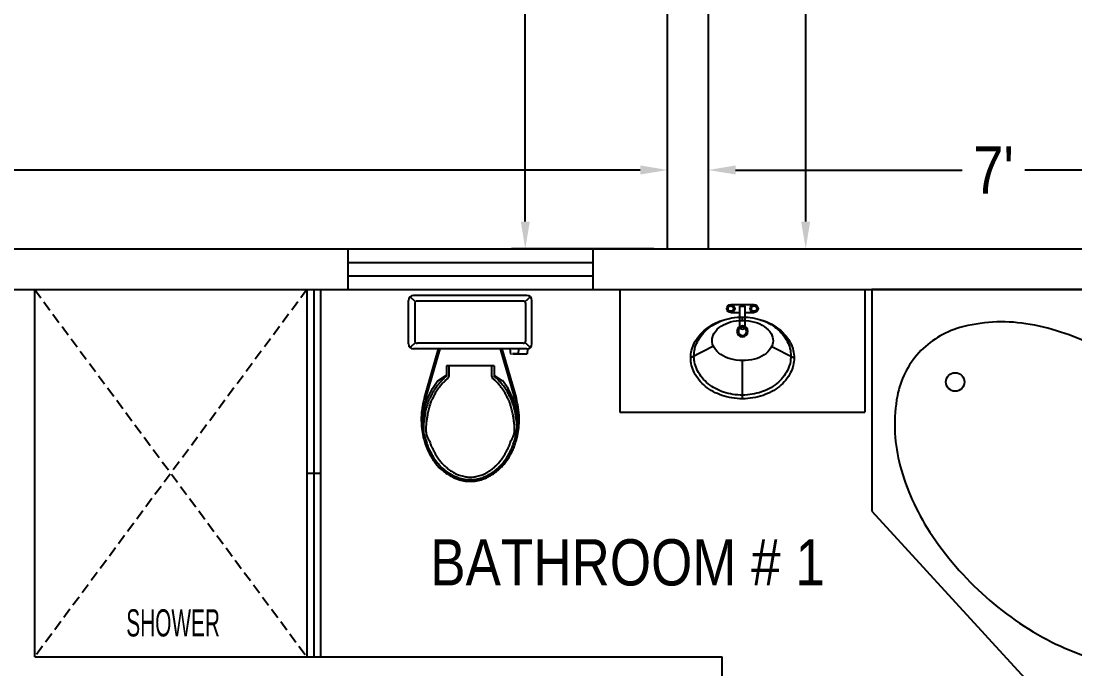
# Model space of a CAD drawing. Header units: inches. Extents: x -1842 to 12195, y -2228 to 2193.
# Drawn here: x 4070.9 to 4225.8, y 958.7 to 1054 of the extents above; entities that cross this region are included whole.
import ezdxf
from ezdxf.enums import TextEntityAlignment as Align

# ---------------------------------------------------------------- set-up
doc = ezdxf.new("R2010")
doc.units = ezdxf.units.IN
doc.header["$LTSCALE"] = 6
doc.header["$MEASUREMENT"] = 0
doc.linetypes.add('HIDDEN', pattern=[0.375, 0.25, -0.125])
for name, color, linetype in [('BUILT-INS', 13, 'Continuous'), ('CABS', 23, 'Continuous'), ('Title Block', 7, 'Continuous'), ('TXT', 4, 'Continuous')]:
    doc.layers.add(name, color=color, linetype=linetype)
doc.styles.add('ARCHSTYL', font='ARIALN.TTF', dxfattribs={"height": 5})
doc.styles.get("Standard").update_dxf_attribs({"font": 'ARIALN.TTF'})
doc.dimstyles.get("Standard").update_dxf_attribs({"dimtxt": 7, "dimasz": 4, "dimexe": 2, "dimexo": 2, "dimgap": 2, "dimtad": 0, "dimtih": 1, "dimtoh": 1, "dimdec": 0, "dimzin": 0, "dimdsep": 46, "dimlunit": 4, "dimtxsty": 'Standard', "dimcen": 0.09, "dimclrd": 3, "dimclre": 3, "dimclrt": 3, "dimadec": 0, "dimazin": 0, "dimtfac": 1, "dimtdec": 0, "dimtofl": 0, "dimtmove": 0, "dimatfit": 3, "dimfxl": 1, "dimtolj": 1, "dimtzin": 0, "dimarcsym": 0})

# ---------------------------------------------------------------- blocks, each defined once
blk = doc.blocks.new('A$C5D6C675C')
for p, q in [((0, 1.1), (1.2, 1.1)), ((0, 1.1), (0, 0)), ((1.2, 1.1), (1.2, 0.55)), ((0.6, 0), (1.2, 0.55)), ((0, 0), (0.6, 0))]:
    blk.add_line(p, q)
blk.add_lwpolyline([(0.1712, 0.1268, 0.139889), (0.2876, 0.0686, 0.107118), (0.4663, 0.0735, 0.079812), (0.6439, 0.1486, 0.067459), (0.8218, 0.2967, 0.067459), (0.9539, 0.4868, 0.079812), (1.0133, 0.6702, 0.107118), (1.0027, 0.8487, 0.139889), (0.9345, 0.9596, 0.139889), (0.8181, 1.0178, 0.107118), (0.6394, 1.0129, 0.079812), (0.4618, 0.9378, 0.067459), (0.2839, 0.7897, 0.067459), (0.1518, 0.5996, 0.079812), (0.0924, 0.4162, 0.107118), (0.103, 0.2377, 0.139889)], format="xyb", close=True)
blk.add_circle((0.25, 0.225), 0.025)
blk = doc.blocks.new('P0470039')
at = {"linetype": 'Continuous'}
for p, q in [((0, -0.61339), (0, 0)), ((-5.396179, -5.394092), (-9.5, -7.5)), ((5.322319, -5.35619), (9.5, -7.5)), ((0, -15), (0, -7.994521))]:
    blk.add_line(p, q, dxfattribs=at)
for points in [[(9.5, -7.5, 0.118506), (8.852327, -4.805722, 0.104654), (6.80398, -2.274646, 0.089615), (3.801003, -0.621924, 0.08127), (0, 0, 0.08127), (-3.801003, -0.621924, 0.089615), (-6.80398, -2.274646, 0.104654), (-8.852327, -4.805722, 0.118506), (-9.5, -7.5, 0.118506), (-8.852327, -10.194278, 0.104654), (-6.80398, -12.725354, 0.089615), (-3.801003, -14.378076, 0.08127), (0, -15, 0.08127), (3.801003, -14.378076, 0.089615), (6.80398, -12.725354, 0.104654), (8.852327, -10.194278, 0.118506)], [(0, -7.994521, 0.066698), (2.228047, -7.675818, 0.0792), (3.951416, -6.878456, 0.107151), (5.1993, -5.580919, 0.14125), (5.56895, -4.25438, 0.14125), (5.175802, -2.934614, 0.107151), (3.905073, -1.659441, 0.0792), (2.167817, -0.892807, 0.066698), (-0.065538, -0.613719, 0.066698), (-2.293584, -0.932422, 0.0792), (-4.016953, -1.729784, 0.107151), (-5.264838, -3.027321, 0.14125), (-5.634488, -4.35386, 0.14125), (-5.24134, -5.673626, 0.107151), (-3.970611, -6.948799, 0.0792), (-2.233355, -7.715433, 0.066698)]]:
    blk.add_lwpolyline(points, format="xyb", close=True, dxfattribs=at)
for radius in [1, 0.75]:
    blk.add_circle((0, -2.625), radius, dxfattribs=at)
for centre, radius, start, end in [((-0.632896, -9.107886), 9.026467, 108.265523, 128.679582), ((0.618746, -9.112425), 9.026467, 50.904831, 71.31889), ((-1.589253, -7.913284), 7.496208, 128.679582, 152.608443), ((1.583743, -7.924791), 7.496208, 26.975969, 50.904831), ((-3.065811, -7.148185), 5.833199, 152.608443, 179.792206), ((3.065811, -7.170423), 5.833199, 359.792206, 26.975969), ((-3.065811, -7.148185), 5.833199, 179.792206, 206.975969), ((3.065811, -7.170423), 5.833199, 332.608443, 359.792206), ((-1.583743, -6.393816), 7.496208, 206.975969, 230.904831), ((1.589253, -6.405324), 7.496208, 308.679582, 332.608443), ((-0.618746, -5.206183), 9.026467, 230.904831, 251.31889), ((0.632896, -5.210722), 9.026467, 288.265523, 308.679582), ((0.013869, -3.335173), 11.001532, 251.31889, 269.792206), ((0.013869, -3.335173), 11.001532, 269.792206, 288.265523)]:
    blk.add_arc(centre, radius, start, end, dxfattribs=at)
for tag, flags, p in [('ASCATNO', 1, (0, -2.25)), ('ASID', 3, (0, -1.5)), ('ASCOLOR', 1, (0, -3.75)), ('ASNAME', 1, (0, -3))]:
    blk.add_attdef(tag, text='', height=0.5, dxfattribs=dict(flags=flags)).set_placement(p, align=Align.CENTER)
blk = doc.blocks.new('*D105')
at = {"layer": 'Defpoints', "color": 0, "transparency": 16777216}
for p in [(4171.93, 1194.48), (4171.93, 1020.48), (4186.23, 1020.48)]:
    blk.add_point(p, dxfattribs=at)
at = {"layer": 'Title Block', "color": 3, "lineweight": -2, "transparency": 16777216}
for p, q in [((4173.93, 1194.48), (4188.23, 1194.48)), ((4186.23, 1190.48), (4186.23, 1113.05)), ((4186.23, 1024.48), (4186.23, 1101.9)), ((4173.93, 1020.48), (4188.23, 1020.48))]:
    blk.add_line(p, q, dxfattribs=at)
at = {"layer": 'Title Block', "color": 3, "transparency": 16777216}
for points in [[(4185.56, 1190.48), (4186.89, 1190.48), (4186.23, 1194.48)], [(4185.56, 1024.48), (4186.89, 1024.48), (4186.23, 1020.48)]]:
    blk.add_solid(points, dxfattribs=at)
at = {"layer": 'Title Block', "color": 3, "transparency": 16777216, "insert": (4186.23, 1107.48), "char_height": 7, "attachment_point": 5}
blk.add_mtext('\\A1;14\'-6"', dxfattribs=at)
blk = doc.blocks.new('*D109')
at = {"layer": 'Defpoints', "color": 0, "transparency": 16777216}
for p in [(4171.93, 1032.06), (4171.93, 1020.48), (4255.73, 1020.48)]:
    blk.add_point(p, dxfattribs=at)
at = {"layer": 'Title Block', "color": 3, "lineweight": -2, "transparency": 16777216}
for p, q in [((4171.93, 1022.48), (4171.93, 1034.06)), ((4255.73, 1022.48), (4255.73, 1034.06)), ((4175.93, 1032.06), (4209.22, 1032.06)), ((4251.73, 1032.06), (4218.45, 1032.06))]:
    blk.add_line(p, q, dxfattribs=at)
at = {"layer": 'Title Block', "color": 3, "transparency": 16777216}
for points in [[(4175.93, 1032.73), (4175.93, 1031.4), (4171.93, 1032.06)], [(4251.73, 1032.73), (4251.73, 1031.4), (4255.73, 1032.06)]]:
    blk.add_solid(points, dxfattribs=at)
at = {"layer": 'Title Block', "color": 3, "transparency": 16777216, "insert": (4213.83, 1032.06), "char_height": 7, "attachment_point": 5}
blk.add_mtext("\\A1;7'", dxfattribs=at)
blk = doc.blocks.new('*D111')
at = {"layer": 'Defpoints', "color": 0, "transparency": 16777216}
for p in [(4165.93, 1200.48), (4145.02, 1020.48), (4165.93, 1020.48)]:
    blk.add_point(p, dxfattribs=at)
at = {"layer": 'Title Block', "color": 3, "lineweight": -2, "transparency": 16777216}
for p, q in [((4163.93, 1200.48), (4143.02, 1200.48)), ((4145.02, 1196.48), (4145.02, 1116.05)), ((4145.02, 1024.48), (4145.02, 1104.9)), ((4163.93, 1020.48), (4143.02, 1020.48))]:
    blk.add_line(p, q, dxfattribs=at)
at = {"layer": 'Title Block', "color": 3, "transparency": 16777216}
for points in [[(4144.36, 1196.48), (4145.69, 1196.48), (4145.02, 1200.48)], [(4144.36, 1024.48), (4145.69, 1024.48), (4145.02, 1020.48)]]:
    blk.add_solid(points, dxfattribs=at)
at = {"layer": 'Title Block', "color": 3, "transparency": 16777216, "insert": (4145.02, 1110.48), "char_height": 7, "attachment_point": 5}
blk.add_mtext("\\A1;15'", dxfattribs=at)
blk = doc.blocks.new('*D114')
at = {"layer": 'Defpoints', "color": 0, "transparency": 16777216}
for p in [(4165.93, 1032.06), (3908.93, 1020.48), (4165.93, 1020.48)]:
    blk.add_point(p, dxfattribs=at)
at = {"layer": 'Title Block', "color": 3, "lineweight": -2, "transparency": 16777216}
for p, q in [((3908.93, 1022.48), (3908.93, 1034.06)), ((4165.93, 1022.48), (4165.93, 1034.06)), ((3912.93, 1032.06), (4025.52, 1032.06)), ((4161.93, 1032.06), (4049.35, 1032.06))]:
    blk.add_line(p, q, dxfattribs=at)
at = {"layer": 'Title Block', "color": 3, "transparency": 16777216}
for points in [[(3912.93, 1032.73), (3912.93, 1031.4), (3908.93, 1032.06)], [(4161.93, 1032.73), (4161.93, 1031.4), (4165.93, 1032.06)]]:
    blk.add_solid(points, dxfattribs=at)
at = {"layer": 'Title Block', "color": 3, "transparency": 16777216, "insert": (4037.43, 1032.06), "char_height": 7, "attachment_point": 5}
blk.add_mtext('\\A1;21\'-5"', dxfattribs=at)

msp = doc.modelspace()

# ---------------------------------------------------------------- linework, layer by layer
at = {"layer": 'BUILT-INS', "linetype": 'HIDDEN'}
for p, q in [((4072.9317762, 1014.4778393), (4112.9317762, 960.4778393)), ((4112.9317762, 1014.4778393), (4072.9317762, 960.4778393))]:
    msp.add_line(p, q, dxfattribs=at)
at = {"layer": 'CABS'}
for p, q in [((4112.9317762, 1014.4778393), (4112.9317762, 960.4778393)), ((4113.9317762, 1014.4778393), (4113.9317762, 960.4778393)), ((4114.9317762, 1014.4778393), (4114.9317762, 960.4778393)), ((4158.9317762, 1014.4778393), (4158.9317762, 996.4778393)), ((4194.9317762, 1014.4778393), (4194.9317762, 996.4778393)), ((4127.8692762, 1006.4989483), (4127.8692762, 1012.8840893)), ((4128.8853612, 1012.6805043), (4128.0889462, 1013.4144193)), ((4145.2442762, 1013.6340893), (4128.6192762, 1013.6340893)), ((4144.7130262, 1012.7903393), (4129.1505262, 1012.7903393)), ((4145.7746062, 1013.4144193), (4144.9781912, 1012.6805043)), ((4145.9942762, 1006.4989483), (4145.9942762, 1012.8840893)), ((4128.7755262, 1012.4153393), (4128.7755262, 1006.9676983)), ((4145.0880262, 1006.9676983), (4145.0880262, 1012.4153393)), ((4178.6475018, 1012.2605789), (4175.2160506, 1012.2605789)), ((4178.6475018, 1012.2605789), (4175.2160506, 1012.2605789)), ((4176.5321762, 1009.0568213), (4176.5321762, 1012.036552)), ((4176.5321762, 1012.036552), (4177.3313762, 1012.036552)), ((4176.5321762, 1009.0568213), (4176.5321762, 1012.036552)), ((4176.5321762, 1009.0568213), (4176.5321762, 1012.036552)), ((4176.5321762, 1009.0568213), (4176.5321762, 1012.036552)), ((4176.5321762, 1012.036552), (4177.3313762, 1012.036552)), ((4176.5321762, 1009.0568213), (4176.5321762, 1012.036552)), ((4176.5321762, 1009.0568213), (4176.5321762, 1012.036552)), ((4177.3313762, 1009.0568213), (4177.3313762, 1012.036552)), ((4177.3313762, 1009.0568213), (4177.3313762, 1012.036552)), ((4177.3313762, 1009.0568213), (4177.3313762, 1012.036552)), ((4177.3313762, 1009.0568213), (4177.3313762, 1012.036552)), ((4177.3313762, 1009.0568213), (4177.3313762, 1012.036552)), ((4177.3313762, 1009.0568213), (4177.3313762, 1012.036552)), ((4175.2160506, 1011.0929043), (4176.5321762, 1011.0929043)), ((4175.2160506, 1011.0929043), (4176.5321762, 1011.0929043)), ((4177.3313762, 1011.0929043), (4178.6475018, 1011.0929043)), ((4177.3313762, 1011.0929043), (4178.6475018, 1011.0929043)), ((4128.8853612, 1006.7025333), (4128.0889462, 1005.9686183)), ((4144.7130262, 1006.5926983), (4129.1505262, 1006.5926983)), ((4145.7746062, 1005.9686183), (4144.9781912, 1006.7025333)), ((4145.2442762, 1005.7489483), (4128.6192762, 1005.7489483)), ((4130.1934892, 998.5627293), (4132.2660342, 1005.7489483)), ((4130.4336992, 998.4934493), (4132.5262242, 1005.7489483)), ((4141.3373282, 1005.7489483), (4143.4298532, 998.4934493)), ((4141.5975182, 1005.7489483), (4143.6700632, 998.5627293)), ((4142.8813152, 1005.0463423), (4142.8268602, 1005.7489483)), ((4144.0078632, 1005.7489483), (4143.9831312, 1005.0451363)), ((4144.0077642, 1005.7489483), (4143.9831312, 1005.0475483)), ((4144.0309672, 1005.0474913), (4145.2195282, 1005.0474913)), ((4144.0309672, 1005.0451923), (4145.2195282, 1005.0451923)), ((4145.3430982, 1005.7489483), (4145.2887422, 1005.0473613)), ((4145.3432942, 1005.7489483), (4145.2887422, 1005.0453223)), ((4145.3174112, 1005.0456363), (4145.3174112, 1005.0470483)), ((4140.4317762, 1003.2903393), (4133.4317762, 1003.2903393)), ((4133.4317762, 1003.2903393), (4133.4317762, 1001.7369493)), ((4133.4317762, 1003.2903393), (4133.4317762, 1001.7369493)), ((4133.4317762, 1003.2903393), (4133.4317762, 1001.7369493)), ((4133.8067762, 1003.2903393), (4133.8067762, 1001.7369493)), ((4140.0567762, 1003.2903393), (4140.0567762, 1001.7369493)), ((4140.4317762, 1003.2903393), (4140.4317762, 1001.7369493)), ((4131.3692762, 999.9153393), (4132.1817762, 1001.1028393)), ((4132.1817762, 1001.0715893), (4133.4317762, 1001.9215893)), ((4133.8067762, 1001.7369493), (4133.6633462, 1001.4419893)), ((4133.8067762, 1001.7369493), (4133.6633462, 1001.4419893)), ((4140.0567762, 1001.7369493), (4140.2002062, 1001.4419893)), ((4141.6817762, 1001.0715893), (4140.4317762, 1001.9215893)), ((4142.4942762, 999.9153393), (4141.6817762, 1001.1028393)), ((4130.5567762, 998.2903393), (4131.3692762, 999.9153393)), ((4143.3067762, 998.2903393), (4142.4942762, 999.9153393)), ((4130.0537982, 996.5105693), (4130.5567762, 998.2903393)), ((4143.8097542, 996.5105693), (4143.3067762, 998.2903393)), ((4158.9317762, 996.4778393), (4194.9317762, 996.4778393)), ((4112.9317762, 987.4778393), (4114.9317762, 987.4778393))]:
    msp.add_line(p, q, dxfattribs=at)
for centre, radius in [((4175.2160506, 1011.6767416), 0.5838373), ((4175.2160506, 1011.6767416), 0.5838373), ((4175.2160506, 1011.6767416), 0.3925094), ((4175.2160506, 1011.6767416), 0.3925094), ((4178.6475018, 1011.6767416), 0.5838373), ((4178.6475018, 1011.6767416), 0.5838373), ((4178.6475018, 1011.6767416), 0.3925094), ((4178.6475018, 1011.6767416), 0.3925094)]:
    msp.add_circle(centre, radius, dxfattribs=at)
for centre, radius, start, end in [((4128.6192762, 1012.8840893), 0.75, 90, 180), ((4129.1505262, 1012.4153393), 0.375, 90, 180), ((4144.7130262, 1012.4153393), 0.375, 0, 90), ((4145.2442762, 1012.8840893), 0.75, 0, 90), ((4176.9317762, 1009.0568213), 0.3996, 180, 0), ((4176.9317762, 1009.0568213), 0.3996, 180, 0), ((4176.9317762, 1009.0568213), 0.3996, 180, 0), ((4176.9317762, 1009.0568213), 0.3996, 180, 0), ((4176.9317762, 1009.0568213), 0.3996, 180, 0), ((4176.9317762, 1009.0568213), 0.3996, 180, 0), ((4129.1505262, 1006.9676983), 0.375, 180, 270), ((4144.7130262, 1006.9676983), 0.375, 270, 0), ((4128.6192762, 1006.4989483), 0.75, 180, 270), ((4142.8930008, 1005.0463425), 0.0005896, 118.975202645, 180.016097218), ((4142.8930008, 1005.0463422), 0.0005896, 179.983902782, 241.024797355), ((4142.893827, 1005.0448495), 0.002296, 90.618644356, 118.961864588), ((4142.893827, 1005.0478352), 0.002296, 241.038135457, 269.38135569), ((4143.0429792, 991.1613936), 13.8865531, 90.254780828, 90.615514758), ((4143.0431381, 1018.9312906), 13.8865543, 269.383829924, 269.744563854), ((4143.1478105, 1003.6869472), 1.3615875, 90.144896402, 90.253758375), ((4143.1478105, 1006.4057365), 1.3615875, 269.746241625, 269.855103598), ((4143.5703727, 836.1513733), 168.8976943, 90.102116674, 90.14451555), ((4143.5690213, 1173.9413109), 168.8976914, 269.855942873, 269.898341749), ((4143.4157704, 922.8054634), 82.2434663, 90.041270998, 90.102004523), ((4143.4157704, 1087.2872213), 82.2434663, 269.897995477, 269.958729002), ((4143.4538126, 869.4287389), 135.6202043, 89.993429451, 90.041099538), ((4143.4550145, 1140.6639453), 135.6202047, 269.958392683, 270.006062771), ((4143.4545898, 864.0476932), 141.0012499, 89.947242661, 89.993996017), ((4143.4533643, 1146.044991), 141.0012505, 270.00650196, 270.053255316), ((4143.5833001, 1003.8321558), 1.216728, 89.883449154, 89.947162059), ((4143.5833001, 1006.2605289), 1.216728, 270.052837902, 270.116550808), ((4090.9390561, -24808.5634227), 25813.6659903, 89.88268737112, 89.88314573763), ((4090.9390561, 26818.6561074), 25813.6659903, 270.11685426237, 270.11731262888), ((4143.7585564, 988.5586585), 16.4898353, 89.72100564, 89.882808918), ((4143.7585564, 1021.5340262), 16.4898353, 270.117191083, 270.27899436), ((4143.4022506, 915.4052698), 89.6440918, 89.651504352, 89.720946835), ((4143.4022506, 1094.6874149), 89.6440918, 270.279053166, 270.348495649), ((4144.0328722, 1018.537941), 13.4905078, 269.63740408, 269.7022629), ((4144.0319888, 991.5547432), 13.4905027, 90.293985291, 90.358844112), ((4143.9755906, 1007.5582725), 2.5106899, 269.707404204, 269.857748308), ((4143.9759717, 1002.5344117), 2.5106914, 90.150948549, 90.301292653), ((4147.7251528, 2454.4218506), 1449.3791265, 269.8515285092, 269.8519868755), ((4147.6001529, -444.3291665), 1449.3788085, 90.1430717335, 90.1435301001), ((4144.0147792, 1011.5076433), 6.460147, 269.853730029, 269.954341411), ((4144.0147792, 998.5850414), 6.460147, 90.045658589, 90.146269971), ((4144.0278099, 1027.9401975), 22.8927063, 269.954502341, 270.007902007), ((4144.026737, 982.1524867), 22.892706, 89.989412589, 90.042812255), ((4145.2308066, 988.8733279), 16.1741674, 89.930403372, 90.039952895), ((4145.2308066, 1021.2193558), 16.1741674, 269.960047106, 270.069596628), ((4145.2442762, 1006.4989483), 0.75, 270, 0), ((4145.2439319, 999.561165), 5.4863222, 89.743735906, 89.931895226), ((4145.2436274, 1010.5315192), 5.4863231, 270.071284844, 270.259444165), ((4140.7111724, -4.0590536), 1009.1167767, 89.7396399167, 89.7412441997), ((4140.7468866, 2014.1517378), 1009.1166155, 270.2567280307, 270.2583323134), ((4144.9880112, 937.440144), 67.6078651, 89.731955462, 89.738372589), ((4144.9880112, 1072.6525397), 67.6078651, 270.261627411, 270.268044539), ((4145.3032462, 1004.819524), 0.2277477, 89.033159348, 89.735603406), ((4145.3032462, 1005.2731597), 0.2277477, 270.264396613, 270.96684067), ((4145.2546507, 1001.9343599), 3.1133211, 88.844913982, 89.034906767), ((4145.2543492, 1008.1583243), 3.1133267, 270.970642161, 271.160634946), ((4139.7768525, 994.5858192), 9.6196189, 140.795087365, 143.327228598), ((4139.7768525, 994.5858192), 9.6196189, 140.795087365, 143.327228598), ((4134.5303289, 998.865592), 2.8489125, 136.142236184, 140.796076365), ((4134.5303289, 998.865592), 2.8489125, 136.142236184, 140.796076365), ((4139.6882342, 994.651977), 9.1340259, 140.795950255, 143.328091487), ((4165.5146417, 969.0915697), 45.8200661, 135.730995499, 136.141232843), ((4165.5146417, 969.0915697), 45.8200661, 135.730995499, 136.141232843), ((4134.7063655, 998.7156395), 2.7050004, 136.141504435, 140.795344616), ((4165.5145932, 969.0915742), 45.8200282, 135.320719859, 135.730957202), ((4165.5145932, 969.0915742), 45.8200282, 135.320719859, 135.730957202), ((4164.1267049, 970.4451924), 43.5066493, 135.731607881, 136.141845224), ((4134.9598859, 999.3062165), 2.8489362, 130.668331477, 135.322171658), ((4134.9598859, 999.3062165), 2.8489362, 130.668331477, 135.322171658), ((4164.1262655, 970.4450687), 43.506421, 135.320850019, 135.731087363), ((4139.372093, 994.170527), 9.6196731, 128.135077319, 130.667218552), ((4139.372093, 994.170527), 9.6196731, 128.135077319, 130.667218552), ((4135.1141236, 999.1340104), 2.7049534, 130.665854557, 135.319694738), ((4139.3038214, 994.2576366), 9.1339961, 128.135655583, 130.667796817), ((4134.5597309, 994.2576366), 9.1339961, 49.332203183, 51.864344417), ((4134.4914594, 994.170527), 9.6196731, 49.332781448, 51.864922681), ((4134.4914594, 994.170527), 9.6196731, 49.332781448, 51.864922681), ((4138.7494288, 999.1340104), 2.7049534, 44.680305262, 49.334145443), ((4109.7372869, 970.4450687), 43.506421, 44.268912638, 44.679149981), ((4138.9036665, 999.3062165), 2.8489362, 44.677828342, 49.331668523), ((4138.9036665, 999.3062165), 2.8489362, 44.677828342, 49.331668523), ((4109.7368475, 970.4451924), 43.5066493, 43.858154776, 44.268392119), ((4108.3489592, 969.0915742), 45.8200282, 44.269042798, 44.679280141), ((4108.3489592, 969.0915742), 45.8200282, 44.269042798, 44.679280141), ((4139.1571869, 998.7156395), 2.7050004, 39.204655384, 43.858495564), ((4108.3489107, 969.0915697), 45.8200661, 43.858767157, 44.269004501), ((4108.3489107, 969.0915697), 45.8200661, 43.858767157, 44.269004501), ((4134.1753182, 994.651977), 9.1340259, 36.671908513, 39.204049745), ((4139.3332235, 998.865592), 2.8489125, 39.203923635, 43.857763816), ((4139.3332235, 998.865592), 2.8489125, 39.203923635, 43.857763816), ((4134.0866999, 994.5858192), 9.6196189, 36.672771402, 39.204912635), ((4134.0866999, 994.5858192), 9.6196189, 36.672771402, 39.204912635), ((4173.1146207, 977.6794603), 46.9860034, 153.093340313, 153.755219318), ((4173.1146207, 977.6794603), 46.9860034, 153.093340313, 153.755219318), ((4173.1135368, 977.6793108), 46.9851044, 152.4307005, 153.092579505), ((4173.1135368, 977.6793108), 46.9851044, 152.4307005, 153.092579505), ((4134.8390171, 997.6627002), 3.8078569, 146.583105172, 152.43150527), ((4134.8390171, 997.6627002), 3.8078569, 146.583105172, 152.43150527), ((4171.8039736, 978.3440987), 45.1419457, 152.430922713, 153.092801719), ((4141.9140612, 992.9944248), 12.2842384, 143.327424811, 146.582522922), ((4141.9140612, 992.9944248), 12.2842384, 143.327424811, 146.582522922), ((4135.0307586, 997.5434131), 3.6584187, 146.582603209, 152.431003307), ((4141.8283431, 993.058269), 11.8023534, 143.327501013, 146.582599125), ((4132.0352093, 993.058269), 11.8023534, 33.417400875, 36.672498987), ((4131.9494912, 992.9944248), 12.2842384, 33.417477078, 36.672575189), ((4131.9494912, 992.9944248), 12.2842384, 33.417477078, 36.672575189), ((4138.8327938, 997.5434131), 3.6584187, 27.568996693, 33.417396791), ((4102.0595787, 978.3440987), 45.1419457, 26.907198281, 27.569077287), ((4139.0245352, 997.6627002), 3.8078569, 27.56849473, 33.416894828), ((4139.0245352, 997.6627002), 3.8078569, 27.56849473, 33.416894828), ((4100.7500156, 977.6793108), 46.9851044, 26.907420495, 27.5692995), ((4100.7500156, 977.6793108), 46.9851044, 26.907420495, 27.5692995), ((4100.7489317, 977.6794603), 46.9860034, 26.244780682, 26.906659687), ((4100.7489317, 977.6794603), 46.9860034, 26.244780682, 26.906659687), ((4196.3509816, 987.5922569), 67.1441403, 171.498294554, 171.956201815), ((4134.3313009, 996.8630326), 4.4353843, 166.593417195, 171.498103749), ((4144.4474039, 994.4518433), 14.8348734, 163.912227201, 166.593547337), ((4195.148513, 987.7621016), 65.6799626, 171.498217281, 171.956124541), ((4134.4813493, 996.8307953), 4.338737, 166.593471901, 171.498158454), ((4144.3769753, 994.4721534), 14.5115737, 163.912229712, 166.593549849), ((4145.86609, 992.7290858), 15.9820854, 162.858451395, 165.715300164), ((4145.86609, 992.7290858), 15.9820854, 162.858451395, 165.715300164), ((4142.3324421, 993.8189251), 12.2841918, 159.60309339, 162.858191502), ((4142.3324421, 993.8189251), 12.2841918, 159.60309339, 162.858191502), ((4145.7617047, 992.7612319), 15.4978613, 162.858293373, 165.715142143), ((4134.3875403, 996.7731411), 3.8078214, 153.755000015, 159.603400113), ((4134.3875403, 996.7731411), 3.8078214, 153.755000015, 159.603400113), ((4142.2304381, 993.8504532), 11.8024254, 159.60341516, 162.858513271), ((4134.5970203, 996.688754), 3.658408, 153.754664741, 159.603064839), ((4171.8043064, 978.3441075), 45.1422385, 153.093002826, 153.754881831), ((4102.059246, 978.3441075), 45.1422385, 26.245118169, 26.906997174), ((4139.2665321, 996.688754), 3.658408, 20.396935161, 26.245335259), ((4131.6331143, 993.8504532), 11.8024254, 17.141486729, 20.39658484), ((4139.476012, 996.7731411), 3.8078214, 20.396599887, 26.244999985), ((4139.476012, 996.7731411), 3.8078214, 20.396599887, 26.244999985), ((4128.1018477, 992.7612319), 15.4978613, 14.284857857, 17.141706627), ((4131.5311103, 993.8189251), 12.2841918, 17.141808498, 20.39690661), ((4131.5311103, 993.8189251), 12.2841918, 17.141808498, 20.39690661), ((4127.9974624, 992.7290858), 15.9820854, 14.284699836, 17.141548605), ((4127.9974624, 992.7290858), 15.9820854, 14.284699836, 17.141548605), ((4129.4865771, 994.4721534), 14.5115737, 13.406450151, 16.087770288), ((4139.3822031, 996.8307953), 4.338737, 8.501841545, 13.406528099), ((4129.4161485, 994.4518433), 14.8348734, 13.406452663, 16.087772799), ((4078.7150394, 987.7621016), 65.6799626, 8.043875459, 8.501782719), ((4139.5322515, 996.8630326), 4.4353843, 8.501896251, 13.406582805), ((4077.5125707, 987.5922569), 67.1441403, 8.043798185, 8.501705445), ((4144.5789993, 995.3840969), 14.8347231, 177.318709179, 180.000029316), ((4134.1911229, 995.8705745), 4.4354617, 172.413987765, 177.318674319), ((4196.3497172, 987.592211), 67.1428947, 171.956012095, 172.413919356), ((4144.5057896, 995.3841), 14.5115134, 177.318721942, 180.000042079), ((4134.3441993, 995.8599738), 4.3387864, 172.413944526, 177.318631079), ((4195.1476338, 987.7620042), 65.6791056, 171.955933057, 172.413840318), ((4197.8470199, 985.4372924), 68.4164091, 170.912238379, 171.429045434), ((4197.8470199, 985.4372924), 68.4164091, 170.912238379, 171.429045434), ((4135.0604093, 995.48035), 4.8316509, 165.715341623, 170.912552849), ((4135.0604093, 995.48035), 4.8316509, 165.715341623, 170.912552849), ((4196.1683585, 985.6904076), 66.3441535, 170.912333123, 171.429140178), ((4135.283523, 995.4291571), 4.6853631, 165.715367753, 170.912578979), ((4138.5800294, 995.4291571), 4.6853631, 9.087421021, 14.284632247), ((4077.6951939, 985.6904076), 66.3441535, 8.570859823, 9.087666878), ((4138.8031431, 995.48035), 4.8316509, 9.087447151, 14.284658377), ((4138.8031431, 995.48035), 4.8316509, 9.087447151, 14.284658377), ((4076.0165325, 985.4372924), 68.4164091, 8.570954566, 9.087761621), ((4076.0165325, 985.4372924), 68.4164091, 8.570954566, 9.087761621), ((4078.7159186, 987.7620042), 65.6791056, 7.586159682, 8.044066943), ((4139.5193531, 995.8599738), 4.3387864, 2.681368921, 7.586055474), ((4129.3577628, 995.3841), 14.5115134, 359.999957921, 2.681278058), ((4077.5138352, 987.592211), 67.1428947, 7.586080644, 8.043987905), ((4139.6724295, 995.8705745), 4.4354617, 2.681325681, 7.586012235), ((4129.2845531, 995.3840969), 14.8347231, 359.999970684, 2.681290821), ((4144.5231043, 995.3840808), 14.7788281, 179.999966793, 183.021341974), ((4134.2733171, 994.8430834), 4.5147736, 183.021338578, 188.489068533), ((4142.1908692, 994.9665593), 12.20374, 178.0394, 185.5309), ((4146.0260478, 993.7903177), 15.9821006, 177.143073641, 179.999922411), ((4146.0260478, 993.7903177), 15.9821006, 177.143073641, 179.999922411), ((4134.8893822, 994.3460828), 4.8315762, 171.945855042, 177.143066268), ((4134.8893822, 994.3460828), 4.8315762, 171.945855042, 177.143066268), ((4197.8481763, 985.4373797), 68.4175396, 171.42926207, 171.946069125), ((4197.8481763, 985.4373797), 68.4175396, 171.42926207, 171.946069125), ((4145.9169057, 993.7903237), 15.4979585, 177.143093259, 179.999942028), ((4135.1177283, 994.3292449), 4.6853424, 171.945898238, 177.143109464), ((4196.168975, 985.6903547), 66.344771, 171.429174379, 171.945981434), ((4077.6945774, 985.6903547), 66.344771, 8.054018566, 8.570825621), ((4138.745824, 994.3292449), 4.6853424, 2.856890536, 8.054101762), ((4127.9466467, 993.7903237), 15.4979585, 0.000057972, 2.856906741), ((4076.015376, 985.4373797), 68.4175396, 8.053930875, 8.57073793), ((4076.015376, 985.4373797), 68.4175396, 8.053930875, 8.57073793), ((4138.9741702, 994.3460828), 4.8315762, 2.856933732, 8.054144958), ((4138.9741702, 994.3460828), 4.8315762, 2.856933732, 8.054144958), ((4127.8393677, 993.7903926), 15.980236, 1.632935552, 2.856990947), ((4127.8393677, 993.7903926), 15.980236, 1.632935552, 2.856990947), ((4139.4388476, 994.8548753), 4.4164722, 351.511021105, 356.978751059), ((4129.4125973, 995.3840771), 14.4566789, 356.978673308, 0.000048488), ((4139.5902352, 994.8430834), 4.5147736, 351.510931467, 356.978661421), ((4129.3404481, 995.3840808), 14.7788281, 356.978658027, 0.000033207), ((4189.4141633, 1003.0731713), 60.2664306, 188.489057428, 189.063847484), ((4189.4147094, 1003.0731222), 60.2669621, 189.063719574, 189.638509629), ((4134.4495497, 993.7384789), 4.5147932, 189.638784904, 195.106514858), ((4133.5393595, 993.8127), 3.4954839, 180.36652386, 186.391963643), ((4131.3343978, 993.5656905), 1.2767297, 186.39211687, 196.369941371), ((4137.9089712, 995.4969071), 8.1290734, 196.369682796, 198.442816963), ((4137.9088753, 995.4969099), 8.1289832, 198.443050005, 200.516184173), ((4133.5805049, 993.8132447), 3.1616407, 180.415098341, 186.64917461), ((4131.600641, 993.5824489), 1.1683701, 186.649389852, 196.912906182), ((4137.3415387, 995.3280665), 7.1687939, 196.912805674, 199.117250329), ((4137.3414096, 995.3280544), 7.168668, 199.117496902, 201.321941557), ((4131.7518305, 993.1463031), 1.168382, 201.321979939, 211.585496269), ((4142.1117219, 993.1463031), 1.168382, 328.414503731, 338.678020061), ((4136.5221428, 995.3280544), 7.168668, 338.678058443, 340.882503098), ((4136.5220137, 995.3280665), 7.1687939, 340.882749671, 343.087194326), ((4142.2629113, 993.5824489), 1.1683701, 343.087093818, 353.350610148), ((4140.2830475, 993.8132447), 3.1616407, 353.35082539, 359.584901659), ((4139.2665673, 993.7743364), 4.4163785, 344.893542683, 350.361272637), ((4085.4991576, 1002.9055465), 58.9536441, 350.361515041, 350.936305096), ((4085.5006187, 1002.9056387), 58.9522159, 350.935992861, 351.510782915), ((4139.4140027, 993.7384789), 4.5147932, 344.893485142, 350.361215096), ((4084.448843, 1003.0731222), 60.2669621, 350.361490371, 350.936280426), ((4084.4493891, 1003.0731713), 60.2664306, 350.936152516, 351.510942572), ((4144.3587521, 996.4133753), 14.7786795, 195.106438193, 198.127813374), ((4131.4912628, 993.0953919), 1.2767545, 200.515988089, 208.836948325), ((4144.291094, 996.3911907), 14.4574778, 195.697535732, 198.127702433), ((4133.4497889, 994.1902707), 3.1616032, 211.585018611, 217.819094879), ((4134.1407683, 992.5765702), 3.6103683, 201.49311635, 207.519472232), ((4142.2304381, 995.7302255), 11.8024254, 197.141486729, 200.39658484), ((4134.5970203, 992.8919247), 3.658408, 200.396935161, 206.245335259), ((4171.8043064, 1011.2365712), 45.1422385, 206.245118169, 206.906997174), ((4102.059246, 1011.2365712), 45.1422385, 333.093002826, 333.754881831), ((4139.2665321, 992.8919247), 3.658408, 333.754664741, 339.603064839), ((4131.6331143, 995.7302255), 11.8024254, 339.60341516, 342.858513271), ((4140.4137635, 994.1902707), 3.1616032, 322.180905121, 328.414981389), ((4139.7227841, 992.5765702), 3.6103683, 332.480527768, 338.50688365), ((4132.3195361, 995.4918303), 11.5669268, 338.506558204, 341.872328664), ((4139.8609009, 992.5177558), 3.7104309, 332.479802051, 338.506157933), ((4129.5732446, 996.390955), 14.4566573, 341.872215909, 344.89359109), ((4132.2520316, 995.5138925), 11.8879445, 338.506750081, 341.872520542), ((4129.5048003, 996.4133753), 14.7786795, 341.872186626, 344.893561807), ((4169.8922576, 1011.2165), 44.179022, 207.519869516, 208.225063745), ((4169.061074, 1010.7705617), 42.9861106, 207.520115751, 208.22530998), ((4169.89267, 1011.2163622), 44.1793202, 208.224653417, 208.929847646), ((4169.061857, 1010.7704406), 42.9867433, 208.224674166, 208.929868394), ((4134.473846, 991.6400508), 3.7105043, 208.929991239, 214.956347121), ((4134.5991895, 991.7225582), 3.6103889, 208.929578123, 214.955934005), ((4171.8039736, 1011.23658), 45.1419457, 206.907198281, 207.569077287), ((4141.1201532, 996.281282), 11.5668285, 214.956608006, 218.322378467), ((4135.0307586, 992.0372656), 3.6584187, 207.568996693, 213.417396791), ((4141.8283431, 996.5224097), 11.8023534, 213.417400875, 216.672498986), ((4132.0352093, 996.5224097), 11.8023534, 323.327501014, 326.582599125), ((4132.7433992, 996.281282), 11.5668285, 321.677621533, 325.043391994), ((4138.8327938, 992.0372656), 3.6584187, 326.582603209, 332.431003307), ((4102.0595787, 1011.23658), 45.1419457, 332.430922713, 333.092801719), ((4139.2643629, 991.7225582), 3.6103889, 325.044065995, 331.070421877), ((4104.8016953, 1010.7704406), 42.9867433, 331.070131606, 331.775325834), ((4139.3897064, 991.6400508), 3.7105043, 325.043652879, 331.070008761), ((4103.9708824, 1011.2163622), 44.1793202, 331.070152354, 331.775346583), ((4104.8024784, 1010.7705617), 42.9861106, 331.77469002, 332.479884248), ((4103.9712948, 1011.2165), 44.179022, 331.774936254, 332.480130484), ((4141.1758803, 996.3252475), 11.8878102, 214.956297293, 218.322067754), ((4139.3572412, 994.8877982), 9.3196846, 218.321889498, 222.325311321), ((4139.5681662, 994.8394126), 8.9843969, 216.672498294, 220.712807236), ((4152.2520552, 1009.9411733), 28.6455715, 227.799949124, 228.793680896), ((4152.2372105, 1011.073766), 29.943251, 230.331561809, 231.308334345), ((4152.25221, 1009.9411473), 28.6456539, 228.793413705, 229.787145477), ((4135.6447071, 990.297768), 2.9226778, 229.787213779, 236.874046363), ((4138.2188452, 990.297768), 2.9226778, 303.125953637, 310.212786221), ((4121.6113424, 1009.9411473), 28.6456539, 310.212854523, 311.206586295), ((4121.6263419, 1011.073766), 29.943251, 308.691665655, 309.66843819), ((4121.6114972, 1009.9411733), 28.6455715, 311.206319104, 312.200050876), ((4121.6268431, 1011.0737622), 29.9429281, 309.667704506, 310.644477041), ((4138.8900355, 990.8855453), 2.9227248, 312.201225416, 319.288058), ((4121.1323265, 1011.6698431), 30.9669765, 309.66799441, 310.644766945), ((4134.2953862, 994.8394126), 8.9843969, 319.287192764, 323.327501706), ((4139.1602701, 990.6492917), 3.0249034, 310.64421954, 317.674268606), ((4139.2654929, 990.5469467), 3.1283616, 310.644668891, 317.674717957), ((4134.5063112, 994.8877982), 9.3196846, 317.674688679, 321.678110502), ((4134.452472, 994.9303694), 9.6383206, 317.674599675, 321.678021498), ((4132.6876721, 996.3252475), 11.8878102, 321.677932246, 325.043702707), ((4152.7310849, 1011.669793), 30.966848, 230.332147107, 231.308919642), ((4135.3286642, 989.9410793), 3.128363, 231.308799069, 238.338848135), ((4135.409737, 990.063458), 3.0249133, 231.30922075, 238.339269815), ((4138.7455873, 995.4821419), 9.6382584, 238.339449961, 242.342871785), ((4138.7137991, 995.4213196), 9.3196339, 238.339007785, 242.342429609), ((4138.9573693, 995.3742752), 8.9844149, 236.873774021, 240.914082964), ((4137.6405588, 993.3732756), 7.2574172, 242.341900553, 246.951526456), ((4137.6095656, 993.3142727), 6.9407731, 242.342420711, 246.952046614), ((4137.5482573, 992.8411081), 6.0857027, 240.913956822, 245.761602608), ((4135.7555205, 988.9429529), 2.4427386, 246.952666902, 254.902360407), ((4135.8068896, 989.0772289), 2.3361905, 246.951393833, 254.901087337), ((4135.9026279, 989.1861313), 2.0773425, 245.763431508, 254.065394552), ((4140.375802, 1006.013386), 19.877809, 254.902391516, 256.172053001), ((4139.9294706, 1003.2870055), 16.7419295, 254.062453304, 255.455869492), ((4140.5334452, 1006.6516824), 20.7847032, 256.170622196, 257.440283681), ((4140.3761556, 1006.0134327), 19.8779388, 256.171095639, 257.440757123), ((4139.9288199, 1003.286951), 16.7417134, 255.45797837, 256.851394558), ((4136.5617576, 988.8914107), 2.3361809, 257.439769344, 265.389462848), ((4136.5930538, 989.0070483), 2.0773704, 256.850214444, 265.152177487), ((4136.9317671, 993.4811264), 6.9407871, 265.39044955, 270.000075452), ((4136.9317888, 993.0010275), 6.0856881, 265.152235122, 269.999880909), ((4136.9317635, 993.0010275), 6.0856881, 270.000119091, 274.847764878), ((4136.9317853, 993.4811264), 6.9407871, 269.999924548, 274.609550451), ((4137.2704986, 989.0070483), 2.0773704, 274.847822513, 283.149785556), ((4137.3017947, 988.8914107), 2.3361809, 274.610537152, 282.560230656), ((4133.9347325, 1003.286951), 16.7417134, 283.148605442, 284.54202163), ((4133.4873968, 1006.0134327), 19.8779388, 282.559242877, 283.828904361), ((4133.3301072, 1006.6516824), 20.7847032, 282.559716319, 283.829377804), ((4133.9340818, 1003.2870055), 16.7419295, 284.544130508, 285.937546696), ((4133.4877504, 1006.013386), 19.877809, 283.827946999, 285.097608484), ((4133.3301148, 1006.6516624), 20.784682, 283.829370697, 285.099032182), ((4137.9609245, 989.1861313), 2.0773425, 285.934605448, 294.236568492), ((4138.0566628, 989.0772289), 2.3361905, 285.098912663, 293.048606167), ((4138.1080319, 988.9429529), 2.4427386, 285.097639593, 293.047333098), ((4136.315295, 992.8411081), 6.0857027, 294.238397392, 299.086043178), ((4136.2539868, 993.3142727), 6.9407731, 293.047953386, 297.657579289), ((4136.2229936, 993.3732756), 7.2574172, 293.048473544, 297.658099447), ((4134.9061831, 995.3742752), 8.9844149, 299.085917036, 303.126225979), ((4135.1497533, 995.4213196), 9.3196339, 297.657570392, 301.660992215), ((4135.1179651, 995.4821419), 9.6382584, 297.657128215, 301.660550039), ((4138.4538153, 990.063458), 3.0249133, 301.660730185, 308.69077925), ((4138.5348882, 989.9410793), 3.128363, 301.661151865, 308.691200931), ((4121.1324675, 1011.669793), 30.966848, 308.691080358, 309.667852893), ((4136.5447678, 988.748658), 2.4427342, 257.442377697, 265.392071201), ((4136.9318406, 993.5477294), 7.2573901, 265.389865391, 269.999491293), ((4136.9317118, 993.5477294), 7.2573901, 270.000508707, 274.610134609), ((4137.3187846, 988.748658), 2.4427342, 274.607928799, 282.557622303)]:
    msp.add_arc(centre, radius, start, end, dxfattribs=at)
at = {"layer": 'CABS', "lineweight": -2}
for centre, radius, start, end in [((4136.0373307, 993.4846614), 5.9622247, 196.260897231, 206.725940389), ((4132.5992478, 992.2696537), 2.0823968, 190.422153459, 209.198959673), ((4134.6791941, 990.6524326), 3.3004079, 210.974839662, 238.684985877), ((4134.5007393, 990.2237416), 2.5947448, 218.386822919, 237.931888668), ((4133.6175705, 989.5643936), 1.0397941, 214.250867027, 234.259849556), ((4135.7190137, 987.9875673), 1.5258454, 246.855301384, 264.216295736)]:
    msp.add_arc(centre, radius, start, end, dxfattribs=at)
at = {"layer": 'Title Block'}
for p, q in [((4165.9317762, 1020.4778393), (4165.9317762, 1200.4778393)), ((4171.9317762, 1020.4778393), (4171.9317762, 1194.4778393)), ((3908.9317762, 1020.4778393), (4203.9317762, 1020.4778393)), ((4118.9317762, 1020.4778393), (4118.9317762, 1014.4778393)), ((4133.9317762, 1020.4778393), (4137.9317762, 1020.4778393)), ((4154.9317762, 1020.4778393), (4154.9317762, 1014.4778393)), ((4203.9317762, 1020.4778393), (4259.7460619, 1020.4778393)), ((3914.9317762, 1014.4778393), (4203.9317762, 1014.4778393)), ((4072.9317762, 960.4778393), (4072.9317762, 1014.4778393)), ((4203.9317762, 1014.4778393), (4259.7317762, 1014.4778393)), ((4072.9317762, 960.4778393), (4173.9317762, 960.4778393)), ((4173.9317762, 930.4778393), (4173.9317762, 960.4778393))]:
    msp.add_line(p, q, dxfattribs=at)
at = {"layer": 'TXT'}
for p, q in [((4118.9317762, 1018.4778393), (4154.9317762, 1018.4778393)), ((4118.9317762, 1016.4778393), (4154.9317762, 1016.4778393))]:
    msp.add_line(p, q, dxfattribs=at)

# ---------------------------------------------------------------- block references
at = {"layer": 'CABS', "xscale": 54.32621164492499, "yscale": 54.32621164492499, "zscale": 54.32621164492499, "rotation": 270}
msp.add_blockref('A$C5D6C675C', (4195.9729428, 1014.4778411), dxfattribs=at)
at = {"layer": 'CABS', "xscale": -0.7999999999999545, "yscale": 0.7999999999999545, "zscale": 0.7999999999999545}
msp.add_blockref('P0470039', (4176.9317762, 1010.4326702), dxfattribs=at)

# ---------------------------------------------------------------- texts
at = {"insert": (4131.0539093, 977.7778393), "char_height": 6.8007744, "width": 110.476910075, "attachment_point": 1}
msp.add_mtext('\\A1;BATHROOM # 1', dxfattribs=at)
at = {"layer": 'CABS', "style": 'ARCHSTYL', "width": 0.667387}
msp.add_text('SHOWER', height=4, dxfattribs=at).set_placement((4086.3948612, 963.4802387))

# ---------------------------------------------------------------- dimensions: what is measured, and where the dimension line sits
at = {"layer": 'Title Block'}
for base, p1, p2, picture, middle in [((4145.0244673, 1020.4778393), (4165.9317762, 1200.4778393), (4165.9317762, 1020.4778393), '*D111', (4145.0244673, 1110.4778393)), ((4186.2251081, 1020.4778393), (4171.9317762, 1194.4778393), (4171.9317762, 1020.4778393), '*D105', (4186.2251081, 1107.4778393))]:
    dim = msp.add_linear_dim(base=base, p1=p1, p2=p2, angle=90, dimstyle='Standard', dxfattribs=at)
    dim.commit()
    dim.dimension.update_dxf_attribs({"geometry": picture, "text_midpoint": middle})
for base, p1, p2, picture, middle in [((4165.9317762, 1032.0636726), (3908.9317762, 1020.4778393), (4165.9317762, 1020.4778393), '*D114', (4037.4317762, 1032.0636726)), ((4171.9317762, 1032.0636726), (4255.7317762, 1020.4778393), (4171.9317762, 1020.4778393), '*D109', (4213.8317762, 1032.0636726))]:
    dim = msp.add_linear_dim(base=base, p1=p1, p2=p2, dimstyle='Standard', dxfattribs=at)
    dim.commit()
    dim.dimension.update_dxf_attribs({"geometry": picture, "text_midpoint": middle})

doc.saveas('drawing.dxf')
